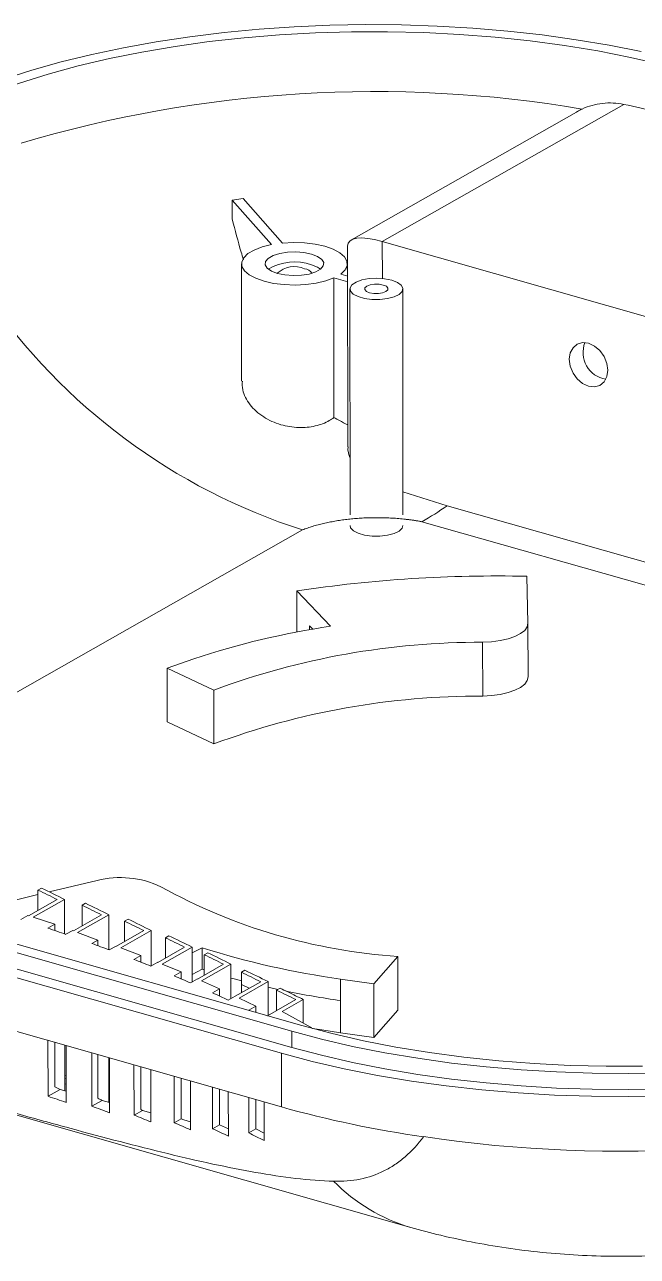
# Model space of a CAD drawing. Header units: inches. Extents: x 1848 to 4019, y 409 to 905.
# Drawn here: x 3174.2 to 3199.7, y 525.3 to 576.7 of the extents above; entities that cross this region are included whole.
import ezdxf

# ---------------------------------------------------------------- set-up
doc = ezdxf.new("R2010")
doc.units = ezdxf.units.IN

msp = doc.modelspace()

# ---------------------------------------------------------------- linework, layer by layer
at = {"color": 7, "linetype": 'Continuous', "lineweight": 15}
for p, q in [((3189.116, 567.66), (3199.184, 573.377)), ((3197.208, 573.058), (3187.828, 567.733)), ((3183.32, 569.454), (3182.858, 569.388)), ((3182.858, 569.388), (3184.491, 567.529)), ((3182.858, 568.6), (3182.858, 569.388)), ((3184.953, 567.595), (3183.32, 569.454)), ((3230.28, 555.927), (3189.116, 567.66)), ((3187.671, 567.463), (3187.675, 559.101)), ((3183.247, 566.73), (3183.25, 561.84)), ((3187.658, 566.223), (3187.657, 566.732)), ((3187.098, 566.141), (3187.672, 565.978)), ((3187.101, 560.319), (3187.098, 566.141)), ((3187.672, 566.219), (3187.381, 566.302)), ((3187.766, 565.685), (3187.771, 556.266)), ((3189.976, 556.268), (3189.971, 565.686)), ((3191.819, 556.64), (3189.976, 557.224)), ((3226.737, 546.687), (3191.819, 556.64)), ((3195.139, 553.701), (3195.186, 551.745)), ((3185.556, 553.091), (3186.953, 551.618)), ((3185.557, 551.377), (3185.556, 553.091)), ((3186.08, 551.641), (3186.081, 551.473)), ((3186.217, 551.497), (3186.08, 551.641)), ((3195.188, 549.502), (3195.186, 551.745)), ((3193.298, 550.948), (3193.299, 548.705)), ((3180.144, 549.873), (3181.263, 550.258)), ((3182.094, 548.954), (3180.144, 549.873)), ((3180.146, 547.63), (3180.144, 549.873)), ((3182.094, 548.954), (3182.095, 546.711)), ((3182.095, 546.711), (3180.146, 547.63)), ((3149.57, 544.927), (3185.339, 534.731)), ((3149.995, 545.168), (3185.764, 534.973)), ((3149.145, 544.012), (3184.914, 533.817)), ((3149.57, 544.254), (3185.339, 534.058)), ((3184.915, 531.574), (3149.146, 541.769)), ((3175.237, 540.542), (3177.227, 541.016)), ((3173.811, 540.203), (3174.763, 540.429)), ((3174.91, 540.7), (3174.763, 540.617)), ((3174.763, 540.617), (3174.763, 539.765)), ((3175.568, 540.222), (3174.374, 539.544)), ((3174.565, 539.482), (3175.875, 540.226)), ((3175.875, 540.226), (3175.876, 538.791)), ((3176.749, 540.066), (3176.603, 539.982)), ((3176.603, 539.982), (3176.603, 539.131)), ((3174.051, 539.396), (3174.335, 539.557)), ((3174.335, 539.557), (3174.374, 539.544)), ((3174.565, 539.482), (3175.463, 539.189)), ((3177.408, 539.587), (3176.239, 538.924)), ((3176.418, 538.855), (3177.715, 539.591)), ((3177.715, 539.591), (3177.716, 538.128)), ((3178.52, 539.403), (3178.373, 539.32)), ((3178.373, 539.32), (3178.374, 538.468)), ((3175.463, 539.189), (3175.179, 539.028)), ((3175.463, 538.932), (3175.463, 539.189)), ((3175.929, 538.772), (3176.214, 538.934)), ((3176.214, 538.934), (3176.239, 538.924)), ((3176.418, 538.855), (3177.258, 538.531)), ((3179.179, 538.925), (3178.038, 538.277)), ((3178.217, 538.208), (3179.485, 538.929)), ((3179.485, 538.929), (3179.486, 537.455)), ((3177.258, 538.531), (3177.008, 538.389)), ((3177.258, 538.298), (3177.258, 538.531)), ((3177.736, 538.121), (3178.022, 538.283)), ((3178.022, 538.283), (3178.038, 538.277)), ((3180.877, 538.237), (3179.763, 537.604)), ((3179.937, 537.532), (3181.184, 538.24)), ((3180.218, 538.715), (3180.072, 538.631)), ((3180.072, 538.631), (3180.072, 537.78)), ((3181.184, 538.24), (3181.184, 536.985)), ((3178.217, 538.208), (3179.05, 537.889)), ((3179.05, 537.889), (3178.763, 537.726)), ((3179.05, 537.612), (3179.05, 537.889)), ((3181.184, 537.999), (3181.609, 538.21)), ((3181.609, 538.21), (3181.61, 537.313)), ((3181.842, 538.004), (3181.695, 537.92)), ((3181.695, 537.92), (3181.696, 537.069)), ((3189.767, 537.851), (3188.761, 536.711)), ((3189.767, 537.851), (3189.768, 535.608)), ((3179.467, 537.444), (3179.755, 537.608)), ((3179.755, 537.608), (3179.763, 537.604)), ((3179.937, 537.532), (3180.729, 537.204)), ((3181.61, 537.313), (3181.184, 537.102)), ((3182.501, 537.526), (3181.414, 536.909)), ((3181.582, 536.834), (3182.807, 537.529)), ((3181.696, 537.285), (3181.61, 537.313)), ((3182.807, 537.529), (3182.808, 536.61)), ((3183.388, 537.273), (3183.242, 537.19)), ((3154.532, 536.745), (3190.301, 526.55)), ((3180.729, 537.204), (3180.44, 537.04)), ((3180.729, 536.916), (3180.729, 537.204)), ((3181.121, 536.745), (3181.411, 536.91)), ((3181.185, 536.781), (3181.184, 536.985)), ((3181.411, 536.91), (3181.414, 536.909)), ((3181.582, 536.834), (3182.327, 536.5)), ((3184.047, 536.795), (3182.987, 536.194)), ((3183.15, 536.115), (3184.354, 536.799)), ((3183.242, 537.19), (3183.242, 536.686)), ((3184.354, 536.799), (3184.354, 536.295)), ((3188.761, 536.711), (3187.376, 536.908)), ((3187.376, 536.908), (3187.376, 536.011)), ((3188.762, 534.468), (3188.761, 536.711)), ((3182.327, 536.5), (3182.036, 536.335)), ((3182.327, 536.2), (3182.327, 536.5)), ((3182.695, 536.028), (3182.987, 536.194)), ((3182.808, 536.092), (3182.808, 536.61)), ((3182.987, 536.194), (3182.987, 536.194)), ((3183.242, 536.338), (3183.242, 536.686)), ((3184.354, 535.391), (3184.354, 536.295)), ((3184.855, 536.527), (3184.708, 536.444)), ((3184.709, 535.592), (3184.708, 536.444)), ((3183.15, 536.115), (3183.842, 535.782)), ((3183.842, 535.782), (3183.548, 535.615)), ((3183.843, 535.52), (3183.842, 535.782)), ((3184.335, 535.38), (3185.514, 536.049)), ((3184.935, 535.55), (3185.821, 536.053)), ((3185.821, 535.066), (3185.821, 536.053)), ((3187.377, 534.665), (3187.376, 536.011)), ((3183.548, 535.615), (3183.599, 535.59)), ((3184.935, 535.55), (3186.183, 534.869)), ((3189.768, 535.608), (3188.762, 534.468)), ((3185.339, 534.731), (3185.339, 534.058)), ((3187.377, 534.665), (3188.762, 534.468)), ((3175.182, 532.019), (3175.181, 534.349)), ((3175.466, 532.411), (3175.465, 534.268)), ((3175.879, 532.253), (3175.878, 534.15)), ((3175.932, 534.135), (3175.933, 531.764)), ((3177.012, 531.603), (3177.011, 533.827)), ((3177.262, 531.937), (3177.261, 533.756)), ((3177.719, 531.768), (3177.718, 533.625)), ((3177.738, 533.62), (3177.739, 531.335)), ((3184.914, 533.817), (3184.915, 531.574)), ((3178.767, 531.233), (3178.765, 533.327)), ((3179.053, 531.466), (3179.053, 533.245)), ((3179.47, 533.126), (3179.471, 530.951)), ((3175.879, 532.891), (3175.932, 532.875)), ((3175.932, 532.761), (3175.879, 532.776)), ((3180.443, 530.916), (3180.442, 532.849)), ((3180.732, 531.081), (3180.731, 532.767)), ((3181.123, 532.655), (3181.125, 530.622)), ((3175.69, 532.307), (3175.182, 532.019)), ((3175.933, 532.238), (3175.69, 532.307)), ((3175.879, 532.534), (3175.933, 532.519)), ((3177.719, 532.366), (3177.739, 532.36)), ((3177.739, 532.246), (3177.719, 532.252)), ((3182.039, 530.666), (3182.038, 532.394)), ((3182.33, 530.831), (3182.329, 532.311)), ((3182.697, 532.206), (3182.698, 530.358)), ((3177.441, 531.847), (3177.012, 531.603)), ((3177.739, 531.762), (3177.441, 531.847)), ((3177.719, 532.01), (3177.739, 532.004)), ((3183.551, 530.492), (3183.55, 531.963)), ((3183.845, 530.659), (3183.845, 531.879)), ((3184.188, 531.781), (3184.189, 530.172)), ((3179.116, 531.431), (3178.767, 531.233)), ((3179.471, 531.33), (3179.116, 531.431)), ((3180.732, 531.081), (3180.443, 530.916)), ((3180.838, 531.035), (3180.732, 531.081)), ((3181.124, 530.953), (3180.838, 531.035)), ((3182.33, 530.831), (3182.039, 530.666)), ((3182.698, 530.66), (3182.33, 530.831)), ((3183.845, 530.659), (3183.551, 530.492)), ((3184.188, 530.488), (3183.845, 530.659))]:
    msp.add_line(p, q, dxfattribs=at)
at = {"color": 8, "linetype": 'Continuous', "lineweight": 15}
for p, q in [((3189.117, 566.118), (3189.116, 567.66)), ((3190.768, 555.978), (3225.913, 545.96)), ((3167.011, 544.975), (3185.786, 555.634)), ((3183.242, 536.686), (3183.572, 536.526))]:
    msp.add_line(p, q, dxfattribs=at)
at = {"color": 7, "linetype": 'Continuous', "lineweight": 15, "flags": 128}
for points in [[(3199.906, 575.577), (3198.568, 575.843), (3197.191, 576.075), (3195.781, 576.271), (3194.343, 576.432), (3192.882, 576.556), (3191.405, 576.642), (3189.917, 576.691), (3188.425, 576.703), (3186.933, 576.676), (3185.448, 576.612), (3183.977, 576.511), (3182.523, 576.373), (3181.095, 576.198), (3179.696, 575.987), (3178.332, 575.742), (3177.01, 575.463), (3175.733, 575.15), (3174.508, 574.806), (3173.339, 574.432), (3172.23, 574.029), (3171.187, 573.599), (3170.212, 573.144), (3169.311, 572.664)], [(3200.762, 575.039), (3199.453, 575.339), (3198.098, 575.604), (3196.703, 575.833), (3195.274, 576.024), (3193.816, 576.178), (3192.337, 576.293), (3190.842, 576.368), (3189.337, 576.404), (3187.83, 576.401), (3186.327, 576.357), (3184.834, 576.275), (3183.357, 576.153), (3181.903, 575.993), (3180.479, 575.794), (3179.089, 575.559), (3177.741, 575.287), (3176.439, 574.981), (3175.19, 574.641), (3173.999, 574.269), (3172.87, 573.867), (3171.81, 573.435), (3170.822, 572.977), (3169.91, 572.494)], [(3184.491, 567.529), (3184.102, 567.432), (3183.772, 567.305), (3183.513, 567.153), (3183.338, 566.983), (3183.254, 566.802), (3183.265, 566.617), (3183.37, 566.438), (3183.564, 566.272), (3183.84, 566.125), (3184.185, 566.004), (3184.585, 565.915), (3185.022, 565.861), (3185.477, 565.844), (3185.931, 565.865), (3186.365, 565.924), (3186.76, 566.017), (3187.098, 566.141)], [(3187.381, 566.302), (3187.561, 566.473), (3187.649, 566.655), (3187.641, 566.841), (3187.537, 567.022), (3187.341, 567.19), (3187.063, 567.338), (3186.715, 567.459), (3186.311, 567.549), (3185.87, 567.603), (3185.411, 567.618), (3184.953, 567.595)], [(3186.161, 567.133), (3185.851, 567.197), (3185.508, 567.224), (3185.161, 567.21), (3184.838, 567.157), (3184.564, 567.07), (3184.362, 566.956), (3184.249, 566.823), (3184.233, 566.683), (3184.316, 566.547), (3184.491, 566.425), (3184.744, 566.329), (3185.054, 566.265), (3185.396, 566.239), (3185.743, 566.252), (3186.067, 566.305), (3186.34, 566.392), (3186.542, 566.506), (3186.656, 566.639), (3186.672, 566.779), (3186.589, 566.916), (3186.414, 567.037), (3186.161, 567.133)], [(3186.543, 566.507), (3186.414, 566.588), (3186.161, 566.685)], [(3189.507, 566.048), (3189.213, 566.107), (3188.889, 566.129), (3188.563, 566.112), (3188.265, 566.056), (3188.02, 565.968), (3187.85, 565.855), (3187.771, 565.726), (3187.789, 565.594), (3187.904, 565.47), (3188.104, 565.366), (3188.372, 565.289), (3188.684, 565.248), (3189.013, 565.246), (3189.328, 565.282), (3189.603, 565.355), (3189.813, 565.457), (3189.939, 565.579), (3189.969, 565.711), (3189.902, 565.84), (3189.743, 565.956), (3189.507, 566.048)], [(3189.152, 565.846), (3188.978, 565.878), (3188.787, 565.88), (3188.608, 565.852), (3188.469, 565.799), (3188.391, 565.729), (3188.386, 565.652), (3188.454, 565.58), (3188.585, 565.524), (3188.76, 565.493), (3188.951, 565.491), (3189.129, 565.519), (3189.268, 565.572), (3189.346, 565.642), (3189.352, 565.719), (3189.284, 565.791), (3189.152, 565.846)], [(3196.91, 562.748), (3196.95, 562.459), (3197.063, 562.177), (3197.24, 561.928), (3197.463, 561.737), (3197.71, 561.623), (3197.957, 561.596), (3198.18, 561.66), (3198.357, 561.808), (3198.47, 562.026), (3198.509, 562.292), (3198.47, 562.58), (3198.356, 562.863), (3198.179, 563.112), (3197.956, 563.303), (3197.709, 563.417), (3197.462, 563.443), (3197.24, 563.38), (3197.063, 563.231), (3196.949, 563.014), (3196.91, 562.748)], [(3187.771, 555.816), (3187.795, 555.726), (3187.909, 555.602), (3188.109, 555.497), (3188.377, 555.421), (3188.689, 555.379), (3189.018, 555.377), (3189.334, 555.414), (3189.609, 555.486), (3189.818, 555.588), (3189.944, 555.711), (3189.976, 555.818)], [(3195.186, 551.745), (3195.154, 551.593), (3195.049, 551.447), (3194.877, 551.312), (3194.644, 551.192), (3194.358, 551.093), (3194.03, 551.017), (3193.672, 550.968), (3193.298, 550.948)], [(3193.299, 548.705), (3193.673, 548.725), (3194.031, 548.774), (3194.359, 548.85), (3194.645, 548.949), (3194.879, 549.069), (3195.051, 549.204), (3195.155, 549.35), (3195.188, 549.502)], [(3183.242, 536.834), (3182.942, 536.914), (3182.808, 536.951)], [(3184.761, 536.474), (3184.354, 536.563), (3184.354, 536.563)], [(3185.339, 534.731), (3186.583, 534.4), (3187.877, 534.1), (3189.215, 533.834), (3190.591, 533.602), (3192.002, 533.406), (3193.44, 533.245), (3194.901, 533.122), (3196.378, 533.035), (3197.866, 532.986), (3199.358, 532.975), (3200.85, 533.001)], [(3185.764, 534.973), (3187.021, 534.639), (3188.33, 534.338), (3189.685, 534.073), (3191.08, 533.845), (3192.509, 533.653), (3193.967, 533.5), (3195.446, 533.385), (3196.941, 533.309), (3198.446, 533.273), (3199.953, 533.277)], [(3186.207, 534.85), (3186.6, 534.784), (3187.377, 534.665)], [(3184.914, 533.817), (3186.197, 533.475), (3187.53, 533.166), (3188.91, 532.892), (3190.329, 532.653), (3191.783, 532.451), (3193.266, 532.285), (3194.771, 532.158), (3196.294, 532.068), (3197.828, 532.018), (3199.367, 532.006), (3200.905, 532.033)], [(3185.339, 534.058), (3186.584, 533.727), (3187.877, 533.427), (3189.215, 533.161), (3190.592, 532.93), (3192.002, 532.733), (3193.44, 532.573), (3194.901, 532.449), (3196.378, 532.362), (3197.866, 532.313), (3199.359, 532.302), (3200.85, 532.328)]]:
    msp.add_lwpolyline(points, dxfattribs=at)
at = {"color": 7, "linetype": 'Continuous', "lineweight": 15}
for centre, radius, start, end in [((3188.816, 522.287), 51.624, 80.3758, 106.6124), ((3191.39, 535.199), 38.965, 74.1687, 78.4614), ((3185.452, 564.675), 2.132, 70.5693, 120.7715), ((3185.452, 565.533), 1.079, 66.7423, 132.121), ((3185.84, 566.134), 0.391, 30.6307, 84.4158), ((3193.523, 579.78), 25.355, 214.4931, 252.2344), ((3198.61, 563.031), 1.128, 158.5283, 260.6437), ((3183.904, 568.032), 13.871, 299.6556, 304.7903), ((3193.877, 497.922), 55.793, 88.7035, 98.5768), ((3191.804, 518.744), 33.229, 98.393, 108.4938), ((3193.166, 519.218), 31.73, 89.763, 110.4238), ((3193.168, 516.976), 31.73, 89.763, 110.4238), ((3178.2, 537.242), 3.897, 64.3966, 104.4635), ((3149.076, 487.214), 59.26, 63.44511, 64.31226), ((3149.224, 487.193), 59.353, 63.31863, 64.35707), ((3191.302, 561.33), 23.529, 240.9715, 266.2608), ((3150.921, 486.589), 59.248, 63.44516, 64.31247), ((3151.064, 486.558), 59.353, 63.31863, 64.35707), ((3152.71, 485.965), 59.206, 63.44471, 64.31265), ((3152.834, 485.894), 59.355, 63.31865, 64.35706), ((3150.631, 465.665), 77.36, 70.91224, 71.49952), ((3152.305, 470.386), 72.351, 69.42119, 70.03526), ((3154.39, 485.24), 59.247, 63.44515, 64.31248), ((3154.52, 485.182), 59.381, 63.31899, 64.35694), ((3153.946, 474.659), 67.774, 67.87919, 68.52053), ((3192.014, 570.878), 34.284, 252.3331, 262.2249), ((3156.009, 484.519), 59.258, 63.44511, 64.31227), ((3156.157, 484.498), 59.351, 63.31862, 64.35709), ((3157.703, 483.768), 59.351, 63.31862, 64.35709), ((3155.559, 478.54), 63.571, 66.29009, 66.9594), ((3157.56, 483.798), 59.247, 63.44515, 64.31248), ((3157.135, 482.053), 59.721, 64.66013, 65.35802), ((3192.885, 574.828), 39.206, 258.5347, 261.9232), ((3178.369, 538.377), 6.634, 244.0562, 246.1868), ((3180.371, 537.889), 6.715, 242.4209, 244.132), ((3197.084, 574.966), 45.066, 254.3342, 262.0319), ((3198.978, 584.771), 55.041, 261.4946, 286.3844), ((3182.385, 537.463), 6.861, 240.9463, 241.541)]:
    msp.add_arc(centre, radius, start, end, dxfattribs=at)
at = {"color": 8, "linetype": 'Continuous', "lineweight": 15}
msp.add_arc((3192.396, 533.69), 7.441, 224.4826, 253.6476, dxfattribs=at)
at = {"color": 7, "linetype": 'Continuous', "lineweight": 15}
msp.add_ellipse((3191.102, 565.647), major_axis=(3.392, -1.973), ratio=0.26295, start_param=2.339999, end_param=3.293588, dxfattribs=at)
for points, knots in [([(3197.447, 573.184), (3197.378, 573.153), (3197.297, 573.115), (3197.222, 573.063), (3197.21, 573.055)], [0, 0, 0, 0, 0.83977, 1, 1, 1, 1]), ([(3197.447, 573.184), (3197.712, 573.308), (3197.992, 573.386), (3198.434, 573.436), (3198.585, 573.441), (3198.885, 573.426), (3199.034, 573.407), (3199.184, 573.377)], [0, 0, 0, 0, 0.5, 0.5, 0.75, 0.75, 1, 1, 1, 1]), ([(3182.858, 568.6), (3182.98, 568.134), (3183.13, 567.556), (3183.294, 567.006), (3183.326, 566.9)], [0, 0, 0, 0, 0.806277, 1, 1, 1, 1]), ([(3183.282, 561.84), (3183.279, 561.718), (3183.269, 561.38), (3183.567, 560.841), (3184.122, 560.326), (3184.853, 559.996), (3185.62, 559.874), (3186.33, 559.942), (3186.816, 560.122), (3187.037, 560.275), (3187.101, 560.319)], [0, 0, 0, 0, 0.089897, 0.249794, 0.408342, 0.55714, 0.694105, 0.822769, 0.94844, 1, 1, 1, 1]), ([(3187.101, 560.319), (3187.176, 560.278), (3187.366, 560.174), (3187.558, 560.075), (3187.675, 560.015)], [0, 0, 0, 0, 0.392147, 1, 1, 1, 1]), ([(3187.689, 559.101), (3187.685, 559.04), (3187.676, 558.878), (3187.734, 558.726), (3187.77, 558.631)], [0, 0, 0, 0, 0.3724163, 1, 1, 1, 1]), ([(3190.768, 555.978), (3190.722, 555.986), (3190.632, 556.002), (3190.494, 556.024), (3190.356, 556.045), (3190.218, 556.063), (3190.079, 556.08), (3189.94, 556.094), (3189.801, 556.107), (3189.661, 556.118), (3189.522, 556.127), (3189.383, 556.134), (3189.244, 556.14), (3189.105, 556.143), (3188.966, 556.145), (3188.828, 556.145), (3188.69, 556.144), (3188.553, 556.14), (3188.416, 556.135), (3188.28, 556.128), (3188.104, 556.117), (3187.889, 556.1), (3187.636, 556.073), (3187.387, 556.04), (3187.142, 556.001), (3186.9, 555.956), (3186.664, 555.904), (3186.434, 555.847), (3186.209, 555.782), (3185.992, 555.712), (3185.855, 555.66), (3185.786, 555.634)], [0, 0, 0, 0, 0.0278198, 0.0553982, 0.0827479, 0.1098819, 0.136813, 0.1635545, 0.1901195, 0.2165213, 0.2427731, 0.2688883, 0.2948806, 0.3207634, 0.3465504, 0.3722551, 0.3978914, 0.423473, 0.4490136, 0.4745272, 0.5000274, 0.5484838, 0.5970331, 0.6457698, 0.6947883, 0.7441822, 0.7940444, 0.8444669, 0.8955406, 0.9473554, 1, 1, 1, 1]), ([(3151.318, 538.671), (3153.07, 537.915), (3154.823, 537.241), (3158.314, 535.992), (3160.051, 535.417), (3162.202, 534.735), (3162.632, 534.6), (3163.486, 534.335), (3163.911, 534.204), (3165.175, 533.819), (3166.006, 533.57), (3168.465, 532.841), (3170.058, 532.381), (3172.374, 531.72), (3173.135, 531.506), (3174.257, 531.192), (3174.628, 531.089), (3175.364, 530.886), (3175.728, 530.786), (3177.524, 530.298), (3178.885, 529.94), (3181.464, 529.315), (3182.682, 529.047), (3184.984, 528.644), (3186.068, 528.509), (3187.087, 528.476)], [0, 0, 0, 0, 0.125, 0.125, 0.25, 0.25, 0.28125, 0.28125, 0.3125, 0.3125, 0.375, 0.375, 0.5, 0.5, 0.5625, 0.5625, 0.59375, 0.59375, 0.625, 0.625, 0.75, 0.75, 0.875, 0.875, 1, 1, 1, 1]), ([(3185.821, 536.053), (3185.714, 536.106), (3185.502, 536.212), (3185.18, 536.37), (3184.963, 536.475), (3184.855, 536.527)], [0, 0, 0, 0, 0.333972, 0.667299, 1, 1, 1, 1]), ([(3187.087, 528.476), (3187.476, 528.463), (3187.843, 528.494), (3188.54, 528.637), (3188.87, 528.75), (3189.338, 528.983), (3189.489, 529.071), (3189.784, 529.268), (3189.928, 529.378), (3190.343, 529.737), (3190.6, 530.016), (3190.837, 530.335)], [0, 0, 0, 0, 0.25, 0.25, 0.5, 0.5, 0.625, 0.625, 0.75, 0.75, 1, 1, 1, 1]), ([(3190.301, 526.55), (3190.717, 526.437), (3191.607, 526.195), (3192.996, 525.902), (3194.467, 525.658), (3195.959, 525.482), (3197.466, 525.374), (3198.985, 525.338), (3200.26, 525.354), (3201.026, 525.41), (3201.283, 525.429)], [0, 0, 0, 0, 0.116838, 0.250307, 0.384898, 0.520346, 0.656265, 0.792743, 0.930348, 1, 1, 1, 1])]:
    msp.add_open_spline(points, degree=3, knots=knots, dxfattribs=at)
for points in [[(3184.708, 536.444), (3184.98, 536.313), (3185.248, 536.182), (3185.514, 536.049)], [(3175.182, 532.019), (3175.434, 531.935), (3175.684, 531.85), (3175.933, 531.764)], [(3177.012, 531.603), (3177.256, 531.515), (3177.499, 531.425), (3177.739, 531.335)], [(3178.767, 531.233), (3179.003, 531.14), (3179.238, 531.046), (3179.471, 530.951)], [(3180.443, 530.916), (3180.672, 530.819), (3180.899, 530.721), (3181.125, 530.622)], [(3182.039, 530.666), (3182.26, 530.564), (3182.48, 530.462), (3182.698, 530.358)], [(3183.551, 530.492), (3183.765, 530.386), (3183.978, 530.28), (3184.189, 530.172)]]:
    msp.add_open_spline(points, degree=3, dxfattribs=at)

doc.saveas('drawing.dxf')
